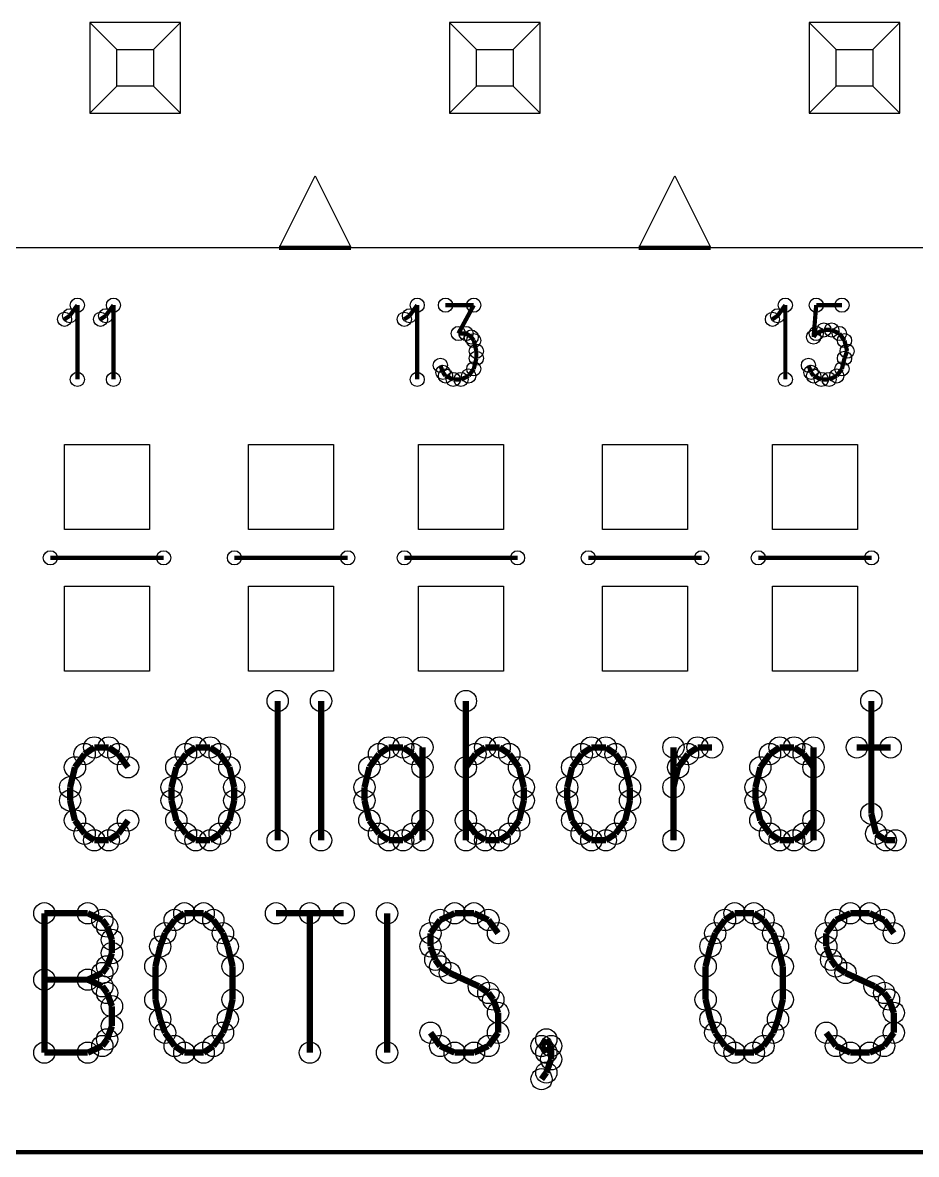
# Model space of a CAD drawing. Header units: millimetres. Extents: x 0 to 297, y 0 to 210.
# Drawn here: x 80.51 to 86.83, y 128.27 to 136.27 of the extents above; entities that cross this region are included whole.
import ezdxf

# ---------------------------------------------------------------- set-up
doc = ezdxf.new("R2010")
doc.units = ezdxf.units.MM
doc.header["$LTSCALE"] = 16.335
doc.layers.add('1', color=7, linetype='CONTINUOUS')

msp = doc.modelspace()

# ---------------------------------------------------------------- linework, layer by layer
at = {"layer": '1', "color": 7, "linetype": 'Continuous'}
for p, q in [((80.9891, 136.269), (80.9891, 135.629)), ((81.6291, 136.269), (80.9891, 136.269)), ((80.9891, 136.269), (81.1796, 136.0785)), ((81.6291, 136.269), (81.4386, 136.0785)), ((81.6291, 135.629), (81.6291, 136.269)), ((84.1691, 136.269), (83.5291, 136.269)), ((83.5291, 136.269), (83.7196, 136.0785)), ((83.5291, 136.269), (83.5291, 135.629)), ((84.1691, 136.269), (83.9786, 136.0785)), ((84.1691, 135.629), (84.1691, 136.269)), ((86.0691, 136.269), (86.0691, 135.629)), ((86.7091, 136.269), (86.0691, 136.269)), ((86.0691, 136.269), (86.2596, 136.0785)), ((86.7091, 136.269), (86.5186, 136.0785)), ((86.7091, 135.629), (86.7091, 136.269)), ((81.1796, 135.8195), (81.1796, 136.0785)), ((81.1796, 136.0785), (81.4386, 136.0785)), ((81.4386, 136.0785), (81.4386, 135.8195)), ((83.7196, 135.8195), (83.7196, 136.0785)), ((83.7196, 136.0785), (83.9786, 136.0785)), ((83.9786, 136.0785), (83.9786, 135.8195)), ((86.2596, 135.8195), (86.2596, 136.0785)), ((86.2596, 136.0785), (86.5186, 136.0785)), ((86.5186, 136.0785), (86.5186, 135.8195)), ((81.1796, 135.8195), (80.9891, 135.629)), ((81.4386, 135.8195), (81.1796, 135.8195)), ((81.4386, 135.8195), (81.6291, 135.629)), ((83.7196, 135.8195), (83.5291, 135.629)), ((83.9786, 135.8195), (83.7196, 135.8195)), ((83.9786, 135.8195), (84.1691, 135.629)), ((86.2596, 135.8195), (86.0691, 135.629)), ((86.5186, 135.8195), (86.2596, 135.8195)), ((86.5186, 135.8195), (86.7091, 135.629)), ((80.9891, 135.629), (81.6291, 135.629)), ((83.5291, 135.629), (84.1691, 135.629)), ((86.0691, 135.629), (86.7091, 135.629)), ((82.3251, 134.679), (82.5791, 135.187)), ((82.5791, 135.187), (82.8331, 134.679)), ((84.8651, 134.679), (85.1191, 135.187)), ((85.1191, 135.187), (85.3731, 134.679)), ((82.3251, 134.679), (80.2931, 134.679)), ((84.8651, 134.679), (82.8331, 134.679)), ((87.4051, 134.679), (85.3731, 134.679)), ((80.8093, 132.688), (80.8093, 133.2879)), ((80.8093, 133.2879), (81.4092, 133.2879)), ((81.4092, 133.2879), (81.4092, 132.688)), ((82.1092, 132.688), (82.1092, 133.2879)), ((82.1092, 133.2879), (82.7092, 133.2879)), ((82.7092, 133.2879), (82.7092, 132.688)), ((83.3091, 132.688), (83.3091, 133.2879)), ((83.3091, 133.2879), (83.9091, 133.2879)), ((83.9091, 133.2879), (83.9091, 132.688)), ((84.6094, 132.688), (84.6094, 133.2879)), ((84.6094, 133.2879), (85.2093, 133.2879)), ((85.2093, 133.2879), (85.2093, 132.688)), ((85.8093, 133.2879), (86.4092, 133.2879)), ((85.8093, 132.688), (85.8093, 133.2879)), ((86.4092, 133.2879), (86.4092, 132.688)), ((81.4092, 132.688), (80.8093, 132.688)), ((82.7092, 132.688), (82.1092, 132.688)), ((83.9091, 132.688), (83.3091, 132.688)), ((85.2093, 132.688), (84.6094, 132.688)), ((86.4092, 132.688), (85.8093, 132.688)), ((80.8093, 131.688), (80.8093, 132.2879)), ((80.8093, 132.2879), (81.4092, 132.2879)), ((81.4092, 132.2879), (81.4092, 131.688)), ((82.1092, 131.688), (82.1092, 132.2879)), ((82.1092, 132.2879), (82.7092, 132.2879)), ((82.7092, 132.2879), (82.7092, 131.688)), ((83.3091, 132.2879), (83.9091, 132.2879)), ((83.3091, 131.688), (83.3091, 132.2879)), ((83.9091, 132.2879), (83.9091, 131.688)), ((84.6094, 131.688), (84.6094, 132.2879)), ((84.6094, 132.2879), (85.2093, 132.2879)), ((85.2093, 132.2879), (85.2093, 131.688)), ((85.8093, 131.688), (85.8093, 132.2879)), ((85.8093, 132.2879), (86.4092, 132.2879)), ((86.4092, 132.2879), (86.4092, 131.688)), ((81.4092, 131.688), (80.8093, 131.688)), ((82.7092, 131.688), (82.1092, 131.688)), ((83.9091, 131.688), (83.3091, 131.688)), ((85.2093, 131.688), (84.6094, 131.688)), ((86.4092, 131.688), (85.8093, 131.688))]:
    msp.add_line(p, q, dxfattribs=at)
at = {"layer": '1', "color": 9, "linetype": 'Continuous'}
for points, const_width in [([(82.8331, 134.6778), (82.3251, 134.6778)], 0.0297), ([(85.3731, 134.6778), (84.8651, 134.6778)], 0.0297), ([(80.8456, 134.198), (80.9002, 134.2729)], 0.0297), ([(80.9002, 134.2729), (80.9002, 133.7479)], 0.0297), ([(81.1001, 134.198), (81.1547, 134.2729)], 0.0297), ([(81.1547, 134.2729), (81.1547, 133.7479)], 0.0297), ([(83.2456, 134.198), (83.3002, 134.2729)], 0.0297), ([(83.3002, 134.2729), (83.3002, 133.7479)], 0.0297), ([(83.5001, 134.2729), (83.7, 134.2729)], 0.0297), ([(83.7, 134.2729), (83.5911, 134.0728)], 0.0297), ([(85.8456, 134.198), (85.9002, 134.2729)], 0.0297), ([(85.9002, 134.2729), (85.9002, 133.7479)], 0.0297), ([(86.1184, 134.2729), (86.1001, 134.0479)], 0.0297), ([(86.3002, 134.2729), (86.1184, 134.2729)], 0.0297), ([(80.8093, 134.1729), (80.8456, 134.198)], 0.0297), ([(81.0638, 134.1729), (81.1001, 134.198)], 0.0297), ([(83.2093, 134.1729), (83.2456, 134.198)], 0.0297), ([(85.8093, 134.1729), (85.8456, 134.198)], 0.0297), ([(86.1184, 134.0728), (86.1727, 134.0979)], 0.0297), ([(86.1727, 134.0979), (86.2273, 134.0979)], 0.0297), ([(86.2273, 134.0979), (86.2819, 134.0728)], 0.0297), ([(83.5911, 134.0728), (83.6457, 134.0728)], 0.0297), ([(83.6457, 134.0728), (83.682, 134.0479)], 0.0297), ([(83.682, 134.0479), (83.7, 134.023)], 0.0297), ([(83.7, 134.023), (83.7183, 133.9478)], 0.0297), ([(86.1001, 134.0479), (86.1184, 134.0728)], 0.0297), ([(86.2819, 134.0728), (86.3183, 134.023)], 0.0297), ([(86.3183, 134.023), (86.3366, 133.9478)], 0.0297), ([(83.7183, 133.9478), (83.7183, 133.8978)], 0.0297), ([(86.3366, 133.9478), (86.3183, 133.8978)], 0.0297), ([(83.4819, 133.798), (83.4638, 133.848)], 0.0297), ([(83.7183, 133.8978), (83.7, 133.8229)], 0.0297), ([(86.082, 133.798), (86.0638, 133.848)], 0.0297), ([(86.3183, 133.8978), (86.3002, 133.8229)], 0.0297), ([(83.5001, 133.7728), (83.4819, 133.798)], 0.0297), ([(83.5547, 133.7479), (83.5001, 133.7728)], 0.0297), ([(83.6637, 133.7728), (83.6091, 133.7479)], 0.0297), ([(83.7, 133.8229), (83.6637, 133.7728)], 0.0297), ([(86.1001, 133.7728), (86.082, 133.798)], 0.0297), ([(86.1547, 133.7479), (86.1001, 133.7728)], 0.0297), ([(86.2637, 133.7728), (86.2093, 133.7479)], 0.0297), ([(86.3002, 133.8229), (86.2637, 133.7728)], 0.0297), ([(83.6091, 133.7479), (83.5547, 133.7479)], 0.0297), ([(86.2093, 133.7479), (86.1547, 133.7479)], 0.0297), ([(80.7092, 132.4878), (81.5093, 132.4878)], 0.0297), ([(82.8093, 132.4878), (82.0092, 132.4878)], 0.0297), ([(83.2093, 132.4878), (84.0092, 132.4878)], 0.0297), ([(85.3091, 132.4878), (84.5093, 132.4878)], 0.0297), ([(85.7092, 132.4878), (86.5093, 132.4878)], 0.0297), ([(82.3147, 131.4762), (82.3147, 130.4919)], 0.0446), ([(82.6213, 131.4762), (82.6213, 130.4919)], 0.0446), ([(83.6442, 131.4762), (83.6442, 130.4919)], 0.0446), ([(86.5078, 131.4762), (86.5078, 130.6794)], 0.0446), ([(81.0191, 131.148), (80.951, 131.1012)], 0.0446), ([(81.1214, 131.148), (81.0191, 131.148)], 0.0446), ([(81.1895, 131.1012), (81.1214, 131.148)], 0.0446), ([(81.7351, 131.148), (81.6668, 131.1012)], 0.0446), ([(81.8372, 131.148), (81.7351, 131.148)], 0.0446), ([(81.9055, 131.1012), (81.8372, 131.148)], 0.0446), ([(83.0986, 131.148), (83.0305, 131.1012)], 0.0446), ([(83.2009, 131.148), (83.0986, 131.148)], 0.0446), ([(83.2693, 131.1012), (83.2009, 131.148)], 0.0446), ([(83.3373, 131.148), (83.3373, 130.4919)], 0.0446), ([(83.7122, 131.1012), (83.7806, 131.148)], 0.0446), ([(83.7806, 131.148), (83.8827, 131.148)], 0.0446), ([(83.8827, 131.148), (83.951, 131.1012)], 0.0446), ([(84.5306, 131.148), (84.4623, 131.1012)], 0.0446), ([(84.6327, 131.148), (84.5306, 131.148)], 0.0446), ([(84.7011, 131.1012), (84.6327, 131.148)], 0.0446), ([(85.11, 131.148), (85.11, 130.4919)], 0.0446), ([(85.2124, 131.1012), (85.2804, 131.148)], 0.0446), ([(85.2804, 131.148), (85.3828, 131.148)], 0.0446), ([(85.8601, 131.148), (85.792, 131.1012)], 0.0446), ([(85.9624, 131.148), (85.8601, 131.148)], 0.0446), ([(86.0305, 131.1012), (85.9624, 131.148)], 0.0446), ([(86.0988, 131.148), (86.0988, 130.4919)], 0.0446), ([(86.4054, 131.148), (86.6442, 131.148)], 0.0446), ([(80.951, 131.1012), (80.8827, 131.0075)], 0.0446), ([(81.2578, 131.0075), (81.1895, 131.1012)], 0.0446), ([(81.6668, 131.1012), (81.5987, 131.0075)], 0.0446), ([(81.9736, 131.0075), (81.9055, 131.1012)], 0.0446), ([(83.0305, 131.1012), (82.9624, 131.0075)], 0.0446), ([(83.3373, 131.0075), (83.2693, 131.1012)], 0.0446), ([(83.6442, 131.0075), (83.7122, 131.1012)], 0.0446), ([(83.951, 131.1012), (84.0191, 131.0075)], 0.0446), ([(84.4623, 131.1012), (84.3942, 131.0075)], 0.0446), ([(84.7691, 131.0075), (84.7011, 131.1012)], 0.0446), ([(85.144, 131.0075), (85.2124, 131.1012)], 0.0446), ([(85.792, 131.1012), (85.7237, 131.0075)], 0.0446), ([(86.0988, 131.0075), (86.0305, 131.1012)], 0.0446), ([(80.8827, 131.0075), (80.8486, 130.8668)], 0.0446), ([(81.5987, 131.0075), (81.5647, 130.8668)], 0.0446), ([(82.0079, 130.8668), (81.9736, 131.0075)], 0.0446), ([(82.9624, 131.0075), (82.9281, 130.8668)], 0.0446), ([(84.0191, 131.0075), (84.0534, 130.8668)], 0.0446), ([(84.3942, 131.0075), (84.3599, 130.8668)], 0.0446), ([(84.8032, 130.8668), (84.7691, 131.0075)], 0.0446), ([(85.11, 130.8668), (85.144, 131.0075)], 0.0446), ([(85.7237, 131.0075), (85.6896, 130.8668)], 0.0446), ([(80.8486, 130.8668), (80.8486, 130.7731)], 0.0446), ([(81.5647, 130.8668), (81.5647, 130.7731)], 0.0446), ([(82.0079, 130.7731), (82.0079, 130.8668)], 0.0446), ([(82.9281, 130.8668), (82.9281, 130.7731)], 0.0446), ([(84.0534, 130.8668), (84.0534, 130.7731)], 0.0446), ([(84.3599, 130.8668), (84.3599, 130.7731)], 0.0446), ([(84.8032, 130.7731), (84.8032, 130.8668)], 0.0446), ([(85.6896, 130.8668), (85.6896, 130.7731)], 0.0446), ([(80.8486, 130.7731), (80.8827, 130.6324)], 0.0446), ([(81.5647, 130.7731), (81.5987, 130.6324)], 0.0446), ([(81.9736, 130.6324), (82.0079, 130.7731)], 0.0446), ([(82.9281, 130.7731), (82.9624, 130.6324)], 0.0446), ([(84.0534, 130.7731), (84.0191, 130.6324)], 0.0446), ([(84.3599, 130.7731), (84.3942, 130.6324)], 0.0446), ([(84.7691, 130.6324), (84.8032, 130.7731)], 0.0446), ([(85.6896, 130.7731), (85.7237, 130.6324)], 0.0446), ([(80.8827, 130.6324), (80.951, 130.5386)], 0.0446), ([(81.1895, 130.5386), (81.2578, 130.6324)], 0.0446), ([(81.5987, 130.6324), (81.6668, 130.5386)], 0.0446), ([(81.9055, 130.5386), (81.9736, 130.6324)], 0.0446), ([(82.9624, 130.6324), (83.0305, 130.5386)], 0.0446), ([(83.2693, 130.5386), (83.3373, 130.6324)], 0.0446), ([(83.7122, 130.5386), (83.6442, 130.6324)], 0.0446), ([(84.0191, 130.6324), (83.951, 130.5386)], 0.0446), ([(84.3942, 130.6324), (84.4623, 130.5386)], 0.0446), ([(84.7011, 130.5386), (84.7691, 130.6324)], 0.0446), ([(85.7237, 130.6324), (85.792, 130.5386)], 0.0446), ([(86.0305, 130.5386), (86.0988, 130.6324)], 0.0446), ([(86.5078, 130.6794), (86.5418, 130.5386)], 0.0446), ([(80.951, 130.5386), (81.0191, 130.4919)], 0.0446), ([(81.0191, 130.4919), (81.1214, 130.4919)], 0.0446), ([(81.1214, 130.4919), (81.1895, 130.5386)], 0.0446), ([(81.6668, 130.5386), (81.7351, 130.4919)], 0.0446), ([(81.7351, 130.4919), (81.8372, 130.4919)], 0.0446), ([(81.8372, 130.4919), (81.9055, 130.5386)], 0.0446), ([(83.0305, 130.5386), (83.0986, 130.4919)], 0.0446), ([(83.0986, 130.4919), (83.2009, 130.4919)], 0.0446), ([(83.2009, 130.4919), (83.2693, 130.5386)], 0.0446), ([(83.7806, 130.4919), (83.7122, 130.5386)], 0.0446), ([(83.8827, 130.4919), (83.7806, 130.4919)], 0.0446), ([(83.951, 130.5386), (83.8827, 130.4919)], 0.0446), ([(84.4623, 130.5386), (84.5306, 130.4919)], 0.0446), ([(84.5306, 130.4919), (84.6327, 130.4919)], 0.0446), ([(84.6327, 130.4919), (84.7011, 130.5386)], 0.0446), ([(85.792, 130.5386), (85.8601, 130.4919)], 0.0446), ([(85.8601, 130.4919), (85.9624, 130.4919)], 0.0446), ([(85.9624, 130.4919), (86.0305, 130.5386)], 0.0446), ([(86.5418, 130.5386), (86.6101, 130.4919)], 0.0446), ([(86.6101, 130.4919), (86.6782, 130.4919)], 0.0446), ([(80.6668, 129.9763), (80.6668, 128.9918)], 0.0446), ([(80.6668, 129.9763), (80.9736, 129.9763)], 0.0446), ([(80.9736, 129.9763), (81.076, 129.9293)], 0.0446), ([(81.076, 129.9293), (81.11, 129.8826)], 0.0446), ([(81.5873, 129.9293), (81.5192, 129.8356)], 0.0446), ([(81.6556, 129.9763), (81.5873, 129.9293)], 0.0446), ([(81.792, 129.9763), (81.6556, 129.9763)], 0.0446), ([(81.8601, 129.9293), (81.792, 129.9763)], 0.0446), ([(81.9281, 129.8356), (81.8601, 129.9293)], 0.0446), ([(82.3033, 129.9763), (82.7806, 129.9763)], 0.0446), ([(82.5418, 129.9763), (82.5418, 128.9918)], 0.0446), ([(83.0874, 129.9763), (83.0874, 128.9918)], 0.0446), ([(83.4623, 129.9293), (83.3942, 129.8356)], 0.0446), ([(83.5647, 129.9763), (83.4623, 129.9293)], 0.0446), ([(83.7011, 129.9763), (83.5647, 129.9763)], 0.0446), ([(83.8032, 129.9293), (83.7011, 129.9763)], 0.0446), ([(83.8715, 129.8356), (83.8032, 129.9293)], 0.0446), ([(85.4737, 129.9293), (85.4054, 129.8356)], 0.0446), ([(85.5418, 129.9763), (85.4737, 129.9293)], 0.0446), ([(85.6782, 129.9763), (85.5418, 129.9763)], 0.0446), ([(85.7465, 129.9293), (85.6782, 129.9763)], 0.0446), ([(85.8146, 129.8356), (85.7465, 129.9293)], 0.0446), ([(86.2578, 129.9293), (86.1895, 129.8356)], 0.0446), ([(86.3602, 129.9763), (86.2578, 129.9293)], 0.0446), ([(86.4963, 129.9763), (86.3602, 129.9763)], 0.0446), ([(86.5987, 129.9293), (86.4963, 129.9763)], 0.0446), ([(86.6668, 129.8356), (86.5987, 129.9293)], 0.0446), ([(81.11, 129.8826), (81.144, 129.7888)], 0.0446), ([(81.5192, 129.8356), (81.4852, 129.7418)], 0.0446), ([(81.9624, 129.7418), (81.9281, 129.8356)], 0.0446), ([(83.3942, 129.8356), (83.3942, 129.7418)], 0.0446), ([(85.4054, 129.8356), (85.3714, 129.7418)], 0.0446), ([(85.8486, 129.7418), (85.8146, 129.8356)], 0.0446), ([(86.1895, 129.8356), (86.1895, 129.7418)], 0.0446), ([(81.144, 129.7888), (81.144, 129.6949)], 0.0446), ([(81.144, 129.6949), (81.11, 129.6011)], 0.0446), ([(81.4852, 129.7418), (81.4509, 129.6011)], 0.0446), ([(81.9965, 129.6011), (81.9624, 129.7418)], 0.0446), ([(83.3942, 129.7418), (83.4283, 129.6481)], 0.0446), ([(85.3714, 129.7418), (85.3373, 129.6011)], 0.0446), ([(85.8827, 129.6011), (85.8486, 129.7418)], 0.0446), ([(86.1895, 129.7418), (86.2238, 129.6481)], 0.0446), ([(81.11, 129.6011), (81.076, 129.5544)], 0.0446), ([(81.4509, 129.6011), (81.4509, 129.3669)], 0.0446), ([(81.9965, 129.3669), (81.9965, 129.6011)], 0.0446), ([(83.4283, 129.6481), (83.4623, 129.6011)], 0.0446), ([(83.4623, 129.6011), (83.5306, 129.5544)], 0.0446), ([(85.3373, 129.6011), (85.3373, 129.3669)], 0.0446), ([(85.8827, 129.3669), (85.8827, 129.6011)], 0.0446), ([(86.2238, 129.6481), (86.2578, 129.6011)], 0.0446), ([(86.2578, 129.6011), (86.3259, 129.5544)], 0.0446), ([(81.076, 129.5544), (80.9736, 129.5074)], 0.0446), ([(83.5306, 129.5544), (83.7351, 129.4607)], 0.0446), ([(86.3259, 129.5544), (86.5306, 129.4607)], 0.0446), ([(80.6668, 129.5074), (80.9736, 129.5074)], 0.0446), ([(80.9736, 129.5074), (81.076, 129.4607)], 0.0446), ([(81.076, 129.4607), (81.11, 129.4137)], 0.0446), ([(83.7351, 129.4607), (83.8032, 129.4137)], 0.0446), ([(86.5306, 129.4607), (86.5987, 129.4137)], 0.0446), ([(81.11, 129.4137), (81.144, 129.3199)], 0.0446), ([(81.4509, 129.3669), (81.4852, 129.2262)], 0.0446), ([(81.9624, 129.2262), (81.9965, 129.3669)], 0.0446), ([(83.8032, 129.4137), (83.8375, 129.3669)], 0.0446), ([(83.8375, 129.3669), (83.8715, 129.2732)], 0.0446), ([(85.3373, 129.3669), (85.3714, 129.2262)], 0.0446), ([(85.8486, 129.2262), (85.8827, 129.3669)], 0.0446), ([(86.5987, 129.4137), (86.6327, 129.3669)], 0.0446), ([(86.6327, 129.3669), (86.6668, 129.2732)], 0.0446), ([(81.144, 129.3199), (81.144, 129.1792)], 0.0446), ([(83.8715, 129.2732), (83.8715, 129.1325)], 0.0446), ([(86.6668, 129.2732), (86.6668, 129.1325)], 0.0446), ([(81.4852, 129.2262), (81.5192, 129.1325)], 0.0446), ([(81.9281, 129.1325), (81.9624, 129.2262)], 0.0446), ([(85.3714, 129.2262), (85.4054, 129.1325)], 0.0446), ([(85.8146, 129.1325), (85.8486, 129.2262)], 0.0446), ([(81.144, 129.1792), (81.11, 129.0855)], 0.0446), ([(81.5192, 129.1325), (81.5873, 129.0388)], 0.0446), ([(81.8601, 129.0388), (81.9281, 129.1325)], 0.0446), ([(83.4623, 129.0388), (83.3942, 129.1325)], 0.0446), ([(83.8715, 129.1325), (83.8032, 129.0388)], 0.0446), ([(85.4054, 129.1325), (85.4737, 129.0388)], 0.0446), ([(85.7465, 129.0388), (85.8146, 129.1325)], 0.0446), ([(86.2578, 129.0388), (86.1895, 129.1325)], 0.0446), ([(86.6668, 129.1325), (86.5987, 129.0388)], 0.0446), ([(81.076, 129.0388), (80.9736, 128.9918)], 0.0446), ([(81.11, 129.0855), (81.076, 129.0388)], 0.0446), ([(81.5873, 129.0388), (81.6556, 128.9918)], 0.0446), ([(81.792, 128.9918), (81.8601, 129.0388)], 0.0446), ([(83.5647, 128.9918), (83.4623, 129.0388)], 0.0446), ([(83.8032, 129.0388), (83.7011, 128.9918)], 0.0446), ([(84.1783, 129.0388), (84.2124, 129.0855)], 0.0446), ([(84.2124, 128.9918), (84.1783, 129.0388)], 0.0446), ([(84.2124, 129.0855), (84.2464, 129.0388)], 0.0446), ([(84.2464, 129.0388), (84.2124, 128.9918)], 0.0446), ([(84.2464, 129.0388), (84.2464, 128.945)], 0.0446), ([(85.4737, 129.0388), (85.5418, 128.9918)], 0.0446), ([(85.6782, 128.9918), (85.7465, 129.0388)], 0.0446), ([(86.3602, 128.9918), (86.2578, 129.0388)], 0.0446), ([(86.5987, 129.0388), (86.4963, 128.9918)], 0.0446), ([(80.9736, 128.9918), (80.6668, 128.9918)], 0.0446), ([(81.6556, 128.9918), (81.792, 128.9918)], 0.0446), ([(83.7011, 128.9918), (83.5647, 128.9918)], 0.0446), ([(85.5418, 128.9918), (85.6782, 128.9918)], 0.0446), ([(86.4963, 128.9918), (86.3602, 128.9918)], 0.0446), ([(84.2464, 128.945), (84.2124, 128.8513)], 0.0446), ([(84.2124, 128.8513), (84.1783, 128.8043)], 0.0446), ([(57.5591, 128.2879), (108.8092, 128.2879)], 0.0297)]:
    msp.add_lwpolyline(points, dxfattribs=dict(at, const_width=const_width))
at = {"layer": '1', "color": 7, "linetype": 'Continuous'}
for centre, radius in [((80.9002, 134.2729), 0.05), ((81.1547, 134.2729), 0.05), ((83.3002, 134.2729), 0.05), ((83.5001, 134.2729), 0.05), ((83.7, 134.2729), 0.05), ((85.9002, 134.2729), 0.05), ((86.1184, 134.2729), 0.05), ((86.3002, 134.2729), 0.05), ((80.8093, 134.1729), 0.05), ((80.8456, 134.198), 0.05), ((81.0638, 134.1729), 0.05), ((81.1001, 134.198), 0.05), ((83.2093, 134.1729), 0.05), ((83.2456, 134.198), 0.05), ((85.8093, 134.1729), 0.05), ((85.8456, 134.198), 0.05), ((83.5911, 134.0728), 0.05), ((83.6457, 134.0728), 0.05), ((83.682, 134.0479), 0.05), ((86.1001, 134.0479), 0.05), ((86.1184, 134.0728), 0.05), ((86.1727, 134.0979), 0.05), ((86.2273, 134.0979), 0.05), ((86.2819, 134.0728), 0.05), ((83.7, 134.023), 0.05), ((86.3183, 134.023), 0.05), ((83.7183, 133.9478), 0.05), ((83.7183, 133.8978), 0.05), ((86.3183, 133.8978), 0.05), ((86.3366, 133.9478), 0.05), ((83.4638, 133.848), 0.05), ((83.7, 133.8229), 0.05), ((86.0638, 133.848), 0.05), ((86.3002, 133.8229), 0.05), ((80.9002, 133.7479), 0.05), ((81.1547, 133.7479), 0.05), ((83.3002, 133.7479), 0.05), ((83.4819, 133.798), 0.05), ((83.5001, 133.7728), 0.05), ((83.5547, 133.7479), 0.05), ((83.6091, 133.7479), 0.05), ((83.6637, 133.7728), 0.05), ((85.9002, 133.7479), 0.05), ((86.082, 133.798), 0.05), ((86.1001, 133.7728), 0.05), ((86.1547, 133.7479), 0.05), ((86.2093, 133.7479), 0.05), ((86.2637, 133.7728), 0.05), ((80.7092, 132.4878), 0.05), ((81.5093, 132.4878), 0.05), ((82.0092, 132.4878), 0.05), ((82.8093, 132.4878), 0.05), ((83.2093, 132.4878), 0.05), ((84.0092, 132.4878), 0.05), ((84.5093, 132.4878), 0.05), ((85.3091, 132.4878), 0.05), ((85.7092, 132.4878), 0.05), ((86.5093, 132.4878), 0.05), ((82.3147, 131.4762), 0.0751), ((82.6213, 131.4762), 0.0751), ((83.6442, 131.4762), 0.0751), ((86.5078, 131.4762), 0.0751), ((81.0191, 131.148), 0.0751), ((81.1214, 131.148), 0.0751), ((81.7351, 131.148), 0.0751), ((81.8372, 131.148), 0.0751), ((83.0986, 131.148), 0.0751), ((83.2009, 131.148), 0.0751), ((83.3373, 131.148), 0.0751), ((83.7806, 131.148), 0.0751), ((83.8827, 131.148), 0.0751), ((84.5306, 131.148), 0.0751), ((84.6327, 131.148), 0.0751), ((85.11, 131.148), 0.0751), ((85.2804, 131.148), 0.0751), ((85.3828, 131.148), 0.0751), ((85.8601, 131.148), 0.0751), ((85.9624, 131.148), 0.0751), ((86.0988, 131.148), 0.0751), ((86.4054, 131.148), 0.0751), ((86.6442, 131.148), 0.0751), ((80.951, 131.1012), 0.0751), ((81.1895, 131.1012), 0.0751), ((81.6668, 131.1012), 0.0751), ((81.9055, 131.1012), 0.0751), ((83.0305, 131.1012), 0.0751), ((83.2693, 131.1012), 0.0751), ((83.7122, 131.1012), 0.0751), ((83.951, 131.1012), 0.0751), ((84.4623, 131.1012), 0.0751), ((84.7011, 131.1012), 0.0751), ((85.2124, 131.1012), 0.0751), ((85.792, 131.1012), 0.0751), ((86.0305, 131.1012), 0.0751), ((80.8827, 131.0075), 0.0751), ((81.2578, 131.0075), 0.0751), ((81.5987, 131.0075), 0.0751), ((81.9736, 131.0075), 0.0751), ((82.9624, 131.0075), 0.0751), ((83.3373, 131.0075), 0.0751), ((83.6442, 131.0075), 0.0751), ((84.0191, 131.0075), 0.0751), ((84.3942, 131.0075), 0.0751), ((84.7691, 131.0075), 0.0751), ((85.144, 131.0075), 0.0751), ((85.7237, 131.0075), 0.0751), ((86.0988, 131.0075), 0.0751), ((80.8486, 130.8668), 0.0751), ((81.5647, 130.8668), 0.0751), ((82.0079, 130.8668), 0.0751), ((82.9281, 130.8668), 0.0751), ((84.0534, 130.8668), 0.0751), ((84.3599, 130.8668), 0.0751), ((84.8032, 130.8668), 0.0751), ((85.11, 130.8668), 0.0751), ((85.6896, 130.8668), 0.0751), ((80.8486, 130.7731), 0.0751), ((81.5647, 130.7731), 0.0751), ((82.0079, 130.7731), 0.0751), ((82.9281, 130.7731), 0.0751), ((84.0534, 130.7731), 0.0751), ((84.3599, 130.7731), 0.0751), ((84.8032, 130.7731), 0.0751), ((85.6896, 130.7731), 0.0751), ((86.5078, 130.6794), 0.0751), ((80.8827, 130.6324), 0.0751), ((81.2578, 130.6324), 0.0751), ((81.5987, 130.6324), 0.0751), ((81.9736, 130.6324), 0.0751), ((82.9624, 130.6324), 0.0751), ((83.3373, 130.6324), 0.0751), ((83.6442, 130.6324), 0.0751), ((84.0191, 130.6324), 0.0751), ((84.3942, 130.6324), 0.0751), ((84.7691, 130.6324), 0.0751), ((85.7237, 130.6324), 0.0751), ((86.0988, 130.6324), 0.0751), ((80.951, 130.5386), 0.0751), ((81.1895, 130.5386), 0.0751), ((81.6668, 130.5386), 0.0751), ((81.9055, 130.5386), 0.0751), ((83.0305, 130.5386), 0.0751), ((83.2693, 130.5386), 0.0751), ((83.7122, 130.5386), 0.0751), ((83.951, 130.5386), 0.0751), ((84.4623, 130.5386), 0.0751), ((84.7011, 130.5386), 0.0751), ((85.792, 130.5386), 0.0751), ((86.0305, 130.5386), 0.0751), ((86.5418, 130.5386), 0.0751), ((81.0191, 130.4919), 0.0751), ((81.1214, 130.4919), 0.0751), ((81.7351, 130.4919), 0.0751), ((81.8372, 130.4919), 0.0751), ((82.3147, 130.4919), 0.0751), ((82.6213, 130.4919), 0.0751), ((83.0986, 130.4919), 0.0751), ((83.2009, 130.4919), 0.0751), ((83.3373, 130.4919), 0.0751), ((83.6442, 130.4919), 0.0751), ((83.7806, 130.4919), 0.0751), ((83.8827, 130.4919), 0.0751), ((84.5306, 130.4919), 0.0751), ((84.6327, 130.4919), 0.0751), ((85.11, 130.4919), 0.0751), ((85.8601, 130.4919), 0.0751), ((85.9624, 130.4919), 0.0751), ((86.0988, 130.4919), 0.0751), ((86.6101, 130.4919), 0.0751), ((86.6782, 130.4919), 0.0751), ((80.6668, 129.9763), 0.0751), ((80.9736, 129.9763), 0.0751), ((81.6556, 129.9763), 0.0751), ((81.792, 129.9763), 0.0751), ((82.3033, 129.9763), 0.0751), ((82.5418, 129.9763), 0.0751), ((82.7806, 129.9763), 0.0751), ((83.0874, 129.9763), 0.0751), ((83.5647, 129.9763), 0.0751), ((83.7011, 129.9763), 0.0751), ((85.5418, 129.9763), 0.0751), ((85.6782, 129.9763), 0.0751), ((86.3602, 129.9763), 0.0751), ((86.4963, 129.9763), 0.0751), ((81.076, 129.9293), 0.0751), ((81.11, 129.8826), 0.0751), ((81.5873, 129.9293), 0.0751), ((81.8601, 129.9293), 0.0751), ((83.4623, 129.9293), 0.0751), ((83.8032, 129.9293), 0.0751), ((85.4737, 129.9293), 0.0751), ((85.7465, 129.9293), 0.0751), ((86.2578, 129.9293), 0.0751), ((86.5987, 129.9293), 0.0751), ((81.144, 129.7888), 0.0751), ((81.5192, 129.8356), 0.0751), ((81.9281, 129.8356), 0.0751), ((83.3942, 129.8356), 0.0751), ((83.8715, 129.8356), 0.0751), ((85.4054, 129.8356), 0.0751), ((85.8146, 129.8356), 0.0751), ((86.1895, 129.8356), 0.0751), ((86.6668, 129.8356), 0.0751), ((81.4852, 129.7418), 0.0751), ((81.9624, 129.7418), 0.0751), ((83.3942, 129.7418), 0.0751), ((85.3714, 129.7418), 0.0751), ((85.8486, 129.7418), 0.0751), ((86.1895, 129.7418), 0.0751), ((81.144, 129.6949), 0.0751), ((83.4283, 129.6481), 0.0751), ((86.2238, 129.6481), 0.0751), ((81.076, 129.5544), 0.0751), ((81.11, 129.6011), 0.0751), ((81.4509, 129.6011), 0.0751), ((81.9965, 129.6011), 0.0751), ((83.4623, 129.6011), 0.0751), ((83.5306, 129.5544), 0.0751), ((85.3373, 129.6011), 0.0751), ((85.8827, 129.6011), 0.0751), ((86.2578, 129.6011), 0.0751), ((86.3259, 129.5544), 0.0751), ((80.6668, 129.5074), 0.0751), ((80.9736, 129.5074), 0.0751), ((81.076, 129.4607), 0.0751), ((83.7351, 129.4607), 0.0751), ((86.5306, 129.4607), 0.0751), ((81.11, 129.4137), 0.0751), ((83.8032, 129.4137), 0.0751), ((86.5987, 129.4137), 0.0751), ((81.144, 129.3199), 0.0751), ((81.4509, 129.3669), 0.0751), ((81.9965, 129.3669), 0.0751), ((83.8375, 129.3669), 0.0751), ((85.3373, 129.3669), 0.0751), ((85.8827, 129.3669), 0.0751), ((86.6327, 129.3669), 0.0751), ((81.4852, 129.2262), 0.0751), ((81.9624, 129.2262), 0.0751), ((83.8715, 129.2732), 0.0751), ((85.3714, 129.2262), 0.0751), ((85.8486, 129.2262), 0.0751), ((86.6668, 129.2732), 0.0751), ((81.144, 129.1792), 0.0751), ((81.11, 129.0855), 0.0751), ((81.5192, 129.1325), 0.0751), ((81.9281, 129.1325), 0.0751), ((83.3942, 129.1325), 0.0751), ((83.8715, 129.1325), 0.0751), ((84.2124, 129.0855), 0.0751), ((85.4054, 129.1325), 0.0751), ((85.8146, 129.1325), 0.0751), ((86.1895, 129.1325), 0.0751), ((86.6668, 129.1325), 0.0751), ((80.6668, 128.9918), 0.0751), ((80.9736, 128.9918), 0.0751), ((81.076, 129.0388), 0.0751), ((81.5873, 129.0388), 0.0751), ((81.6556, 128.9918), 0.0751), ((81.792, 128.9918), 0.0751), ((81.8601, 129.0388), 0.0751), ((82.5418, 128.9918), 0.0751), ((83.0874, 128.9918), 0.0751), ((83.4623, 129.0388), 0.0751), ((83.5647, 128.9918), 0.0751), ((83.7011, 128.9918), 0.0751), ((83.8032, 129.0388), 0.0751), ((84.1783, 129.0388), 0.0751), ((84.2124, 128.9918), 0.0751), ((84.2464, 129.0388), 0.0751), ((85.4737, 129.0388), 0.0751), ((85.5418, 128.9918), 0.0751), ((85.6782, 128.9918), 0.0751), ((85.7465, 129.0388), 0.0751), ((86.2578, 129.0388), 0.0751), ((86.3602, 128.9918), 0.0751), ((86.4963, 128.9918), 0.0751), ((86.5987, 129.0388), 0.0751), ((84.2464, 128.945), 0.0751), ((84.2124, 128.8513), 0.0751), ((84.1783, 128.8043), 0.0751)]:
    msp.add_circle(centre, radius, dxfattribs=at)

doc.saveas('drawing.dxf')
